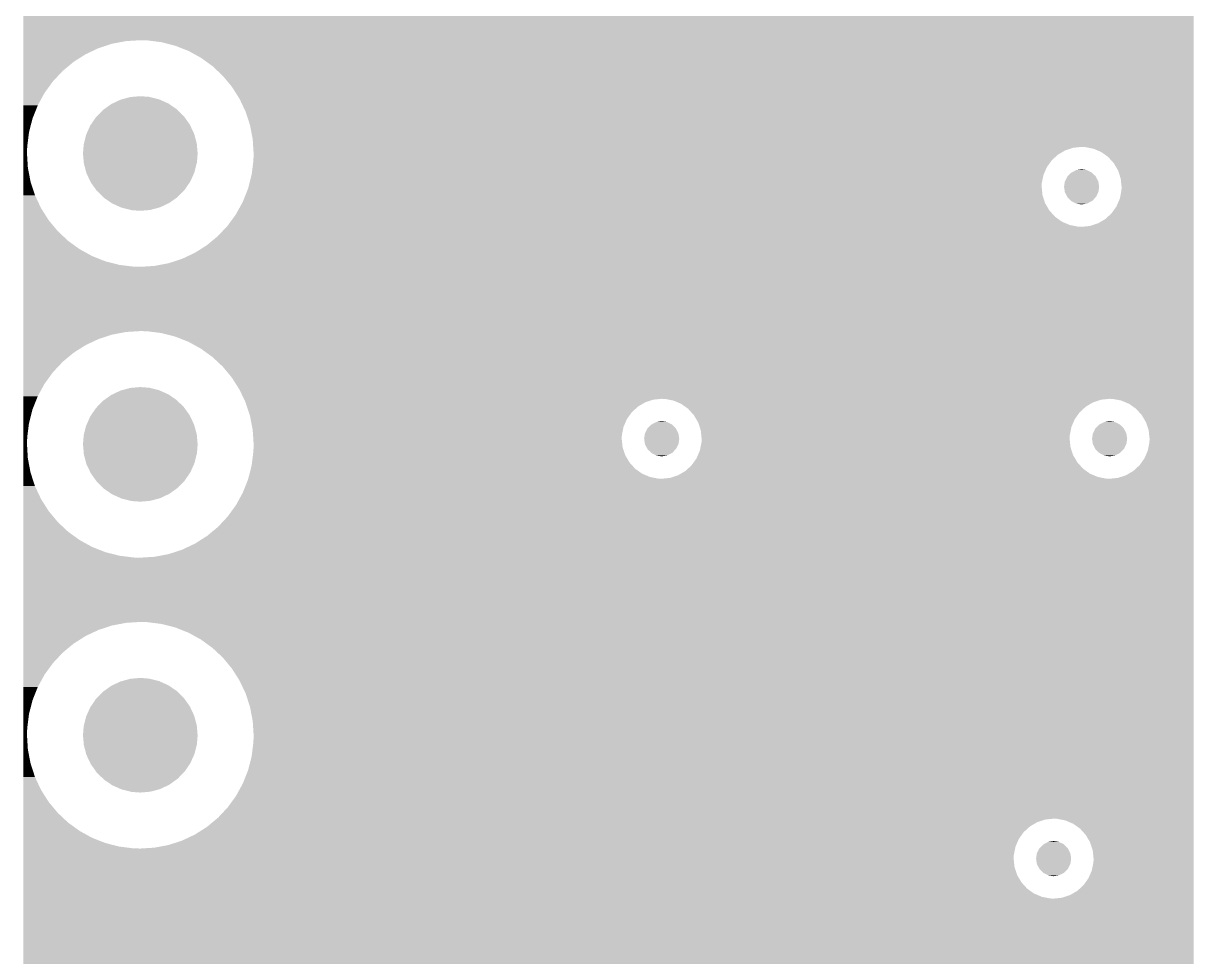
# Model space of a CAD drawing. Extents: x 295 to 953, y 10 to 290.
# Drawn here: x 729.19 to 755.74, y 130.64 to 151.81 of the extents above; entities that cross this region are included whole.
import ezdxf

# ---------------------------------------------------------------- set-up
doc = ezdxf.new("R2010")
doc.units = 0
doc.header["$LTSCALE"] = 5
doc.header["$MEASUREMENT"] = 0
doc.layers.add('FROMC1', color=7, linetype='CONTINUOUS')

msp = doc.modelspace()

# ---------------------------------------------------------------- linework, layer by layer
at = {"layer": 'FROMC1'}
for points in [[(729.195, 151.432), (729.195, 152.278), (755.738, 151.432), (755.738, 152.278)], [(729.195, 151.412), (729.195, 151.432), (731.524, 151.412), (731.846, 151.432)], [(729.195, 151.352), (729.195, 151.412), (731.207, 151.352), (731.524, 151.412)], [(729.195, 151.252), (729.195, 151.352), (730.899, 151.252), (731.207, 151.352)], [(732.005, 151.428), (731.846, 151.432), (755.738, 151.428), (755.738, 151.432)], [(732.325, 151.387), (732.005, 151.428), (755.738, 151.387), (755.738, 151.428)], [(732.638, 151.307), (732.325, 151.387), (755.738, 151.307), (755.738, 151.387)], [(732.939, 151.189), (732.638, 151.307), (755.738, 151.189), (755.738, 151.307)], [(729.195, 151.114), (729.195, 151.252), (730.607, 151.114), (730.899, 151.252)], [(729.195, 150.941), (729.195, 151.114), (730.334, 150.941), (730.607, 151.114)], [(733.222, 151.033), (732.939, 151.189), (755.738, 151.033), (755.738, 151.189)], [(733.483, 150.844), (733.222, 151.033), (755.738, 150.844), (755.738, 151.033)], [(729.195, 150.735), (729.195, 150.941), (730.086, 150.735), (730.334, 150.941)], [(733.719, 150.623), (733.483, 150.844), (755.738, 150.623), (755.738, 150.844)], [(729.195, 150.499), (729.195, 150.735), (729.865, 150.499), (730.086, 150.735)], [(729.195, 150.238), (729.195, 150.499), (729.675, 150.238), (729.865, 150.499)], [(733.925, 150.374), (733.719, 150.623), (755.738, 150.374), (755.738, 150.623)], [(729.195, 149.954), (729.195, 150.238), (729.52, 149.954), (729.675, 150.238)], [(734.098, 150.101), (733.925, 150.374), (755.738, 150.101), (755.738, 150.374)], [(731.026, 149.868), (731.188, 149.984), (732.671, 149.868), (732.501, 149.984)], [(731.188, 149.984), (731.217, 149.997), (732.501, 149.984), (732.481, 149.997)], [(731.217, 149.997), (731.396, 150.082), (732.481, 149.997), (732.292, 150.082)], [(731.396, 150.082), (731.429, 150.091), (732.292, 150.082), (732.271, 150.091)], [(731.429, 150.091), (731.618, 150.142), (732.271, 150.091), (732.066, 150.142)], [(731.618, 150.142), (731.668, 150.147), (732.066, 150.142), (732.049, 150.147)], [(731.668, 150.147), (731.846, 150.162), (732.049, 150.147), (731.846, 150.162)], [(734.236, 149.809), (734.098, 150.101), (755.738, 149.809), (755.738, 150.101)], [(729.195, 149.654), (729.195, 149.954), (729.401, 149.654), (729.52, 149.954)], [(730.841, 149.686), (730.861, 149.707), (732.85, 149.686), (732.835, 149.707)], [(730.861, 149.707), (731.001, 149.85), (732.835, 149.707), (732.688, 149.85)], [(731.001, 149.85), (731.026, 149.868), (732.688, 149.85), (732.671, 149.868)], [(734.336, 149.502), (734.236, 149.809), (755.738, 149.502), (755.738, 149.809)], [(729.195, 149.341), (729.195, 149.654), (729.321, 149.341), (729.401, 149.654)], [(730.629, 149.312), (730.711, 149.497), (733.066, 149.312), (732.979, 149.497)], [(730.711, 149.497), (730.727, 149.52), (732.979, 149.497), (732.968, 149.52)], [(730.727, 149.52), (730.841, 149.686), (732.968, 149.52), (732.85, 149.686)], [(734.396, 149.184), (734.336, 149.502), (755.738, 149.184), (755.738, 149.502)], [(729.195, 149.02), (729.195, 149.341), (729.281, 149.02), (729.321, 149.341)], [(730.568, 149.091), (730.617, 149.287), (733.127, 149.091), (733.073, 149.287)], [(730.617, 149.287), (730.629, 149.312), (733.073, 149.287), (733.066, 149.312)], [(734.407, 149.012), (734.396, 149.184), (755.738, 149.012), (755.738, 149.184)], [(729.195, 148.862), (729.195, 149.02), (729.276, 148.862), (729.281, 149.02)], [(730.546, 148.862), (730.562, 149.064), (733.147, 148.862), (733.129, 149.064)], [(730.562, 149.064), (730.568, 149.091), (733.129, 149.064), (733.127, 149.091)], [(734.409, 148.992), (734.407, 149.012), (753.007, 148.992), (753.198, 149.012)], [(734.412, 148.932), (734.409, 148.992), (752.825, 148.932), (753.007, 148.992)], [(734.417, 148.862), (734.412, 148.932), (752.706, 148.862), (752.825, 148.932)], [(753.277, 149.008), (753.198, 149.012), (755.738, 149.008), (755.738, 149.012)], [(753.466, 148.971), (753.277, 149.008), (755.738, 148.971), (755.738, 149.008)], [(753.642, 148.896), (753.466, 148.971), (755.738, 148.896), (755.738, 148.971)], [(729.195, 148.54), (729.195, 148.862), (729.296, 148.54), (729.276, 148.862)], [(730.564, 148.66), (730.546, 148.862), (733.131, 148.66), (733.147, 148.862)], [(730.566, 148.633), (730.564, 148.66), (733.124, 148.633), (733.131, 148.66)], [(734.393, 148.549), (734.412, 148.703), (752.407, 148.549), (752.517, 148.703)], [(734.412, 148.705), (734.416, 148.835), (752.518, 148.705), (752.659, 148.835)], [(734.412, 148.703), (734.412, 148.705), (752.517, 148.703), (752.518, 148.705)], [(734.416, 148.835), (734.417, 148.862), (752.659, 148.835), (752.706, 148.862)], [(753.798, 148.785), (753.642, 148.896), (755.738, 148.785), (755.738, 148.896)], [(753.927, 148.643), (753.798, 148.785), (755.738, 148.643), (755.738, 148.785)], [(754.024, 148.478), (753.927, 148.643), (755.738, 148.478), (755.738, 148.643)], [(729.195, 148.222), (729.195, 148.54), (729.357, 148.222), (729.296, 148.54)], [(730.619, 148.437), (730.566, 148.633), (733.075, 148.437), (733.124, 148.633)], [(730.626, 148.412), (730.619, 148.437), (733.064, 148.412), (733.075, 148.437)], [(730.714, 148.227), (730.626, 148.412), (732.981, 148.227), (733.064, 148.412)], [(734.369, 148.373), (734.372, 148.383), (752.331, 148.373), (752.336, 148.383)], [(734.372, 148.383), (734.393, 148.549), (752.336, 148.383), (752.407, 148.549)], [(752.88, 148.343), (752.96, 148.425), (753.518, 148.343), (753.433, 148.425)], [(752.96, 148.425), (752.972, 148.431), (753.433, 148.425), (753.427, 148.431)], [(752.972, 148.431), (753.072, 148.484), (753.427, 148.431), (753.319, 148.484)], [(753.072, 148.484), (753.092, 148.487), (753.319, 148.484), (753.313, 148.487)], [(753.092, 148.487), (753.198, 148.504), (753.313, 148.487), (753.198, 148.504)], [(754.084, 148.296), (754.024, 148.478), (755.738, 148.296), (755.738, 148.478)], [(729.195, 147.915), (729.195, 148.222), (729.457, 147.915), (729.357, 148.222)], [(730.725, 148.204), (730.714, 148.227), (732.965, 148.204), (732.981, 148.227)], [(730.843, 148.038), (730.725, 148.204), (732.852, 148.038), (732.965, 148.204)], [(734.301, 148.105), (734.321, 148.185), (752.291, 148.105), (752.294, 148.185)], [(734.321, 148.185), (734.369, 148.373), (752.294, 148.185), (752.331, 148.373)], [(752.799, 148.105), (752.816, 148.22), (753.596, 148.105), (753.578, 148.22)], [(752.816, 148.22), (752.821, 148.23), (753.578, 148.22), (753.576, 148.23)], [(752.821, 148.23), (752.871, 148.334), (753.576, 148.23), (753.522, 148.334)], [(752.871, 148.334), (752.88, 148.343), (753.522, 148.334), (753.518, 148.343)], [(754.104, 148.105), (754.084, 148.296), (755.738, 148.105), (755.738, 148.296)], [(729.195, 147.623), (729.195, 147.915), (729.594, 147.623), (729.457, 147.915)], [(730.858, 148.017), (730.843, 148.038), (732.832, 148.017), (732.852, 148.038)], [(731.004, 147.873), (730.858, 148.017), (732.691, 147.873), (732.832, 148.017)], [(731.022, 147.856), (731.004, 147.873), (732.667, 147.856), (732.691, 147.873)], [(731.192, 147.74), (731.022, 147.856), (732.504, 147.74), (732.667, 147.856)], [(734.173, 147.769), (734.23, 147.914), (752.359, 147.769), (752.311, 147.914)], [(734.23, 147.914), (734.292, 148.07), (752.311, 147.914), (752.295, 148.07)], [(734.292, 148.07), (734.301, 148.105), (752.295, 148.07), (752.291, 148.105)], [(752.817, 147.99), (752.799, 148.105), (753.579, 147.99), (753.596, 148.105)], [(752.819, 147.98), (752.817, 147.99), (753.574, 147.98), (753.579, 147.99)], [(752.873, 147.876), (752.819, 147.98), (753.524, 147.876), (753.574, 147.98)], [(752.877, 147.867), (752.873, 147.876), (753.515, 147.867), (753.524, 147.876)], [(752.962, 147.785), (752.877, 147.867), (753.435, 147.785), (753.515, 147.867)], [(754.064, 147.837), (754.101, 148.025), (755.738, 147.837), (755.738, 148.025)], [(754.101, 148.025), (754.104, 148.105), (755.738, 148.025), (755.738, 148.105)], [(729.195, 147.35), (729.195, 147.623), (729.767, 147.35), (729.594, 147.623)], [(731.212, 147.727), (731.192, 147.74), (732.476, 147.727), (732.504, 147.74)], [(731.401, 147.642), (731.212, 147.727), (732.297, 147.642), (732.476, 147.727)], [(731.421, 147.633), (731.401, 147.642), (732.263, 147.633), (732.297, 147.642)], [(731.626, 147.582), (731.421, 147.633), (732.075, 147.582), (732.263, 147.633)], [(731.644, 147.577), (731.626, 147.582), (732.025, 147.577), (732.075, 147.582)], [(734.062, 147.567), (734.153, 147.732), (752.468, 147.567), (752.371, 147.732)], [(734.153, 147.732), (734.173, 147.769), (752.371, 147.732), (752.359, 147.769)], [(752.968, 147.779), (752.962, 147.785), (753.423, 147.779), (753.435, 147.785)], [(753.076, 147.726), (752.968, 147.779), (753.323, 147.726), (753.423, 147.779)], [(753.083, 147.723), (753.076, 147.726), (753.303, 147.723), (753.323, 147.726)], [(753.198, 147.706), (753.083, 147.723), (753.198, 147.706), (753.303, 147.723)], [(753.877, 147.505), (753.988, 147.661), (755.738, 147.505), (755.738, 147.661)], [(753.988, 147.661), (754.064, 147.837), (755.738, 147.661), (755.738, 147.837)], [(729.195, 147.101), (729.195, 147.35), (729.974, 147.101), (729.767, 147.35)], [(731.846, 147.561), (731.644, 147.577), (731.846, 147.561), (732.025, 147.577)], [(733.838, 147.239), (733.893, 147.314), (752.93, 147.239), (752.753, 147.314)], [(733.893, 147.314), (733.974, 147.425), (752.753, 147.314), (752.597, 147.425)], [(733.974, 147.425), (734.018, 147.486), (752.597, 147.425), (752.542, 147.486)], [(734.018, 147.486), (734.062, 147.567), (752.542, 147.486), (752.468, 147.567)], [(753.57, 147.278), (753.736, 147.375), (755.738, 147.278), (755.738, 147.375)], [(753.736, 147.375), (753.877, 147.505), (755.738, 147.375), (755.738, 147.505)], [(729.195, 146.88), (729.195, 147.101), (730.209, 146.88), (729.974, 147.101)], [(733.607, 146.989), (733.803, 147.198), (755.738, 146.989), (755.738, 147.198)], [(733.803, 147.198), (733.806, 147.202), (753.198, 147.198), (753.118, 147.202)], [(733.806, 147.202), (733.828, 147.225), (753.118, 147.202), (753.001, 147.225)], [(733.828, 147.225), (733.838, 147.239), (753.001, 147.225), (752.93, 147.239)], [(753.198, 147.198), (753.388, 147.218), (755.738, 147.198), (755.738, 147.218)], [(753.388, 147.218), (753.57, 147.278), (755.738, 147.218), (755.738, 147.278)], [(729.195, 146.691), (729.195, 146.88), (730.471, 146.691), (730.209, 146.88)], [(733.086, 146.61), (733.358, 146.783), (755.738, 146.61), (755.738, 146.783)], [(733.358, 146.783), (733.607, 146.989), (755.738, 146.783), (755.738, 146.989)], [(729.195, 146.535), (729.195, 146.691), (730.754, 146.535), (730.471, 146.691)], [(729.195, 146.416), (729.195, 146.535), (731.054, 146.416), (730.754, 146.535)], [(732.793, 146.472), (733.086, 146.61), (755.738, 146.472), (755.738, 146.61)], [(729.195, 146.336), (729.195, 146.416), (731.367, 146.336), (731.054, 146.416)], [(729.195, 146.296), (729.195, 146.336), (731.688, 146.296), (731.367, 146.336)], [(729.195, 146.291), (729.195, 146.296), (731.846, 146.291), (731.688, 146.296)], [(729.195, 144.833), (729.195, 146.291), (755.738, 144.833), (755.738, 146.291)], [(731.846, 146.291), (732.169, 146.312), (755.738, 146.291), (755.738, 146.312)], [(732.169, 146.312), (732.486, 146.372), (755.738, 146.312), (755.738, 146.372)], [(732.486, 146.372), (732.793, 146.472), (755.738, 146.372), (755.738, 146.472)], [(729.195, 144.813), (729.195, 144.833), (731.524, 144.813), (731.846, 144.833)], [(729.195, 144.753), (729.195, 144.813), (731.207, 144.753), (731.524, 144.813)], [(729.195, 144.653), (729.195, 144.753), (730.899, 144.653), (731.207, 144.753)], [(732.005, 144.829), (731.846, 144.833), (755.738, 144.829), (755.738, 144.833)], [(732.325, 144.788), (732.005, 144.829), (755.738, 144.788), (755.738, 144.829)], [(732.638, 144.708), (732.325, 144.788), (755.738, 144.708), (755.738, 144.788)], [(732.939, 144.59), (732.638, 144.708), (755.738, 144.59), (755.738, 144.708)], [(729.195, 144.515), (729.195, 144.653), (730.607, 144.515), (730.899, 144.653)], [(729.195, 144.342), (729.195, 144.515), (730.334, 144.342), (730.607, 144.515)], [(733.222, 144.434), (732.939, 144.59), (755.738, 144.434), (755.738, 144.59)], [(733.483, 144.245), (733.222, 144.434), (755.738, 144.245), (755.738, 144.434)], [(729.195, 144.136), (729.195, 144.342), (730.086, 144.136), (730.334, 144.342)], [(729.195, 143.9), (729.195, 144.136), (729.865, 143.9), (730.086, 144.136)], [(733.719, 144.024), (733.483, 144.245), (755.738, 144.024), (755.738, 144.245)], [(729.195, 143.639), (729.195, 143.9), (729.675, 143.639), (729.865, 143.9)], [(733.925, 143.775), (733.719, 144.024), (755.738, 143.775), (755.738, 144.024)], [(729.195, 143.355), (729.195, 143.639), (729.52, 143.355), (729.675, 143.639)], [(734.098, 143.502), (733.925, 143.775), (755.738, 143.502), (755.738, 143.775)], [(729.195, 143.055), (729.195, 143.355), (729.401, 143.055), (729.52, 143.355)], [(731.026, 143.269), (731.188, 143.385), (732.671, 143.269), (732.501, 143.385)], [(731.188, 143.385), (731.217, 143.398), (732.501, 143.385), (732.481, 143.398)], [(731.217, 143.398), (731.396, 143.483), (732.481, 143.398), (732.292, 143.483)], [(731.396, 143.483), (731.429, 143.492), (732.292, 143.483), (732.271, 143.492)], [(731.429, 143.492), (731.618, 143.543), (732.271, 143.492), (732.066, 143.543)], [(731.618, 143.543), (731.668, 143.548), (732.066, 143.543), (732.049, 143.548)], [(731.668, 143.548), (731.846, 143.563), (732.049, 143.548), (731.846, 143.563)], [(734.195, 143.297), (734.098, 143.502), (755.738, 143.297), (755.738, 143.502)], [(730.727, 142.921), (730.841, 143.087), (732.968, 142.921), (732.85, 143.087)], [(730.841, 143.087), (730.861, 143.108), (732.85, 143.087), (732.835, 143.108)], [(730.861, 143.108), (731.001, 143.251), (732.835, 143.108), (732.688, 143.251)], [(731.001, 143.251), (731.026, 143.269), (732.688, 143.251), (732.671, 143.269)], [(734.205, 143.277), (734.195, 143.297), (743.482, 143.277), (743.673, 143.297)], [(734.233, 143.217), (734.205, 143.277), (743.3, 143.217), (743.482, 143.277)], [(734.236, 143.21), (734.233, 143.217), (743.288, 143.21), (743.3, 143.217)], [(734.265, 143.12), (734.236, 143.21), (743.134, 143.12), (743.288, 143.21)], [(734.307, 142.99), (734.265, 143.12), (742.993, 142.99), (743.134, 143.12)], [(743.752, 143.293), (743.673, 143.297), (753.799, 143.293), (753.833, 143.297)], [(743.838, 143.277), (743.752, 143.293), (753.642, 143.277), (753.799, 143.293)], [(743.941, 143.256), (743.838, 143.277), (753.58, 143.256), (753.642, 143.277)], [(744.033, 143.217), (743.941, 143.256), (753.46, 143.217), (753.58, 143.256)], [(744.117, 143.181), (744.033, 143.217), (753.398, 143.181), (753.46, 143.217)], [(744.202, 143.12), (744.117, 143.181), (753.294, 143.12), (753.398, 143.181)], [(744.273, 143.07), (744.202, 143.12), (753.24, 143.07), (753.294, 143.12)], [(744.345, 142.99), (744.273, 143.07), (753.153, 142.99), (753.24, 143.07)], [(753.912, 143.293), (753.833, 143.297), (755.738, 143.293), (755.738, 143.297)], [(754.101, 143.256), (753.912, 143.293), (755.738, 143.256), (755.738, 143.293)], [(754.277, 143.181), (754.101, 143.256), (755.738, 143.181), (755.738, 143.256)], [(754.433, 143.07), (754.277, 143.181), (755.738, 143.07), (755.738, 143.181)], [(754.562, 142.928), (754.433, 143.07), (755.738, 142.928), (755.738, 143.07)], [(729.195, 142.742), (729.195, 143.055), (729.321, 142.742), (729.401, 143.055)], [(730.629, 142.713), (730.711, 142.898), (733.066, 142.713), (732.979, 142.898)], [(730.711, 142.898), (730.727, 142.921), (732.979, 142.898), (732.968, 142.921)], [(734.336, 142.903), (734.307, 142.99), (742.931, 142.903), (742.993, 142.99)], [(734.349, 142.834), (734.336, 142.903), (742.882, 142.834), (742.931, 142.903)], [(734.383, 142.658), (734.349, 142.834), (742.806, 142.658), (742.882, 142.834)], [(744.402, 142.928), (744.345, 142.99), (753.109, 142.928), (753.153, 142.99)], [(744.457, 142.834), (744.402, 142.928), (753.042, 142.834), (753.109, 142.928)], [(744.499, 142.763), (744.457, 142.834), (753.011, 142.763), (753.042, 142.834)], [(754.659, 142.763), (754.562, 142.928), (755.738, 142.763), (755.738, 142.928)], [(729.195, 142.421), (729.195, 142.742), (729.281, 142.421), (729.321, 142.742)], [(730.568, 142.492), (730.617, 142.688), (733.127, 142.492), (733.073, 142.688)], [(730.617, 142.688), (730.629, 142.713), (733.073, 142.688), (733.066, 142.713)], [(734.396, 142.585), (734.383, 142.658), (742.792, 142.585), (742.806, 142.658)], [(734.404, 142.47), (734.396, 142.585), (742.769, 142.47), (742.792, 142.585)], [(743.296, 142.515), (743.346, 142.619), (744.051, 142.515), (743.997, 142.619)], [(743.346, 142.619), (743.355, 142.628), (743.997, 142.619), (743.993, 142.628)], [(743.355, 142.628), (743.435, 142.71), (743.993, 142.628), (743.908, 142.71)], [(743.435, 142.71), (743.447, 142.716), (743.908, 142.71), (743.902, 142.716)], [(743.447, 142.716), (743.547, 142.769), (743.902, 142.716), (743.794, 142.769)], [(743.547, 142.769), (743.567, 142.772), (743.794, 142.769), (743.788, 142.772)], [(743.567, 142.772), (743.673, 142.789), (743.788, 142.772), (743.673, 142.789)], [(744.534, 142.658), (744.499, 142.763), (752.966, 142.658), (753.011, 142.763)], [(744.559, 142.581), (744.534, 142.658), (752.951, 142.581), (752.966, 142.658)], [(744.571, 142.47), (744.559, 142.581), (752.929, 142.47), (752.951, 142.581)], [(753.456, 142.515), (753.506, 142.619), (754.211, 142.515), (754.157, 142.619)], [(753.506, 142.619), (753.515, 142.628), (754.157, 142.619), (754.153, 142.628)], [(753.515, 142.628), (753.595, 142.71), (754.153, 142.628), (754.068, 142.71)], [(753.595, 142.71), (753.607, 142.716), (754.068, 142.71), (754.062, 142.716)], [(753.607, 142.716), (753.707, 142.769), (754.062, 142.716), (753.954, 142.769)], [(753.707, 142.769), (753.727, 142.772), (753.954, 142.769), (753.948, 142.772)], [(753.727, 142.772), (753.833, 142.789), (753.948, 142.772), (753.833, 142.789)], [(754.719, 142.581), (754.659, 142.763), (755.738, 142.581), (755.738, 142.763)], [(754.739, 142.39), (754.719, 142.581), (755.738, 142.39), (755.738, 142.581)], [(729.195, 142.263), (729.195, 142.421), (729.276, 142.263), (729.281, 142.421)], [(730.546, 142.263), (730.562, 142.465), (733.147, 142.263), (733.129, 142.465)], [(730.562, 142.465), (730.568, 142.492), (733.129, 142.465), (733.127, 142.492)], [(734.409, 142.39), (734.404, 142.47), (742.766, 142.39), (742.769, 142.47)], [(734.417, 142.263), (734.409, 142.39), (742.779, 142.263), (742.766, 142.39)], [(743.274, 142.39), (743.291, 142.505), (744.071, 142.39), (744.053, 142.505)], [(743.292, 142.275), (743.274, 142.39), (744.054, 142.275), (744.071, 142.39)], [(743.291, 142.505), (743.296, 142.515), (744.053, 142.505), (744.051, 142.515)], [(743.294, 142.265), (743.292, 142.275), (744.049, 142.265), (744.054, 142.275)], [(744.554, 142.199), (744.576, 142.31), (752.946, 142.199), (752.934, 142.31)], [(744.579, 142.39), (744.571, 142.47), (752.926, 142.39), (752.929, 142.47)], [(744.576, 142.31), (744.579, 142.39), (752.934, 142.31), (752.926, 142.39)], [(753.434, 142.39), (753.451, 142.505), (754.231, 142.39), (754.213, 142.505)], [(753.452, 142.275), (753.434, 142.39), (754.214, 142.275), (754.231, 142.39)], [(753.451, 142.505), (753.456, 142.515), (754.213, 142.505), (754.211, 142.515)], [(753.454, 142.265), (753.452, 142.275), (754.209, 142.265), (754.214, 142.275)], [(754.699, 142.122), (754.736, 142.31), (755.738, 142.122), (755.738, 142.31)], [(754.736, 142.31), (754.739, 142.39), (755.738, 142.31), (755.738, 142.39)], [(729.195, 141.941), (729.195, 142.263), (729.296, 141.941), (729.276, 142.263)], [(730.564, 142.061), (730.546, 142.263), (733.131, 142.061), (733.147, 142.263)], [(730.566, 142.034), (730.564, 142.061), (733.124, 142.034), (733.131, 142.061)], [(730.619, 141.838), (730.566, 142.034), (733.075, 141.838), (733.124, 142.034)], [(734.38, 141.852), (734.401, 142.017), (742.943, 141.852), (742.846, 142.017)], [(734.401, 142.017), (734.412, 142.105), (742.846, 142.017), (742.817, 142.105)], [(734.412, 142.105), (734.415, 142.199), (742.817, 142.105), (742.786, 142.199)], [(734.415, 142.199), (734.417, 142.263), (742.786, 142.199), (742.779, 142.263)], [(743.348, 142.161), (743.294, 142.265), (743.999, 142.161), (744.049, 142.265)], [(743.352, 142.152), (743.348, 142.161), (743.99, 142.152), (743.999, 142.161)], [(743.437, 142.07), (743.352, 142.152), (743.91, 142.07), (743.99, 142.152)], [(743.443, 142.064), (743.437, 142.07), (743.898, 142.064), (743.91, 142.07)], [(743.551, 142.011), (743.443, 142.064), (743.798, 142.011), (743.898, 142.064)], [(743.558, 142.008), (743.551, 142.011), (743.778, 142.008), (743.798, 142.011)], [(743.673, 141.991), (743.558, 142.008), (743.673, 141.991), (743.778, 142.008)], [(744.463, 141.946), (744.494, 142.017), (753.048, 141.946), (753.006, 142.017)], [(744.494, 142.017), (744.539, 142.122), (753.006, 142.017), (752.971, 142.122)], [(744.539, 142.122), (744.554, 142.199), (752.971, 142.122), (752.946, 142.199)], [(753.508, 142.161), (753.454, 142.265), (754.159, 142.161), (754.209, 142.265)], [(753.512, 142.152), (753.508, 142.161), (754.15, 142.152), (754.159, 142.161)], [(753.597, 142.07), (753.512, 142.152), (754.07, 142.07), (754.15, 142.152)], [(753.603, 142.064), (753.597, 142.07), (754.058, 142.064), (754.07, 142.07)], [(753.711, 142.011), (753.603, 142.064), (753.958, 142.011), (754.058, 142.064)], [(753.718, 142.008), (753.711, 142.011), (753.938, 142.008), (753.958, 142.011)], [(753.833, 141.991), (753.718, 142.008), (753.833, 141.991), (753.938, 142.008)], [(754.623, 141.946), (754.699, 142.122), (755.738, 141.946), (755.738, 142.122)], [(729.195, 141.623), (729.195, 141.941), (729.357, 141.623), (729.296, 141.941)], [(730.626, 141.813), (730.619, 141.838), (733.064, 141.813), (733.075, 141.838)], [(730.714, 141.628), (730.626, 141.813), (732.981, 141.628), (733.064, 141.813)], [(734.353, 141.71), (734.372, 141.784), (743.072, 141.71), (743.005, 141.784)], [(734.372, 141.784), (734.38, 141.852), (743.005, 141.784), (742.943, 141.852)], [(744.266, 141.71), (744.352, 141.79), (753.232, 141.71), (753.16, 141.79)], [(744.352, 141.79), (744.396, 141.852), (753.16, 141.79), (753.103, 141.852)], [(744.396, 141.852), (744.463, 141.946), (753.103, 141.852), (753.048, 141.946)], [(754.371, 141.66), (754.512, 141.79), (755.738, 141.66), (755.738, 141.79)], [(754.512, 141.79), (754.623, 141.946), (755.738, 141.79), (755.738, 141.946)], [(729.195, 141.316), (729.195, 141.623), (729.457, 141.316), (729.357, 141.623)], [(730.725, 141.605), (730.714, 141.628), (732.965, 141.605), (732.981, 141.628)], [(730.843, 141.439), (730.725, 141.605), (732.852, 141.439), (732.965, 141.605)], [(734.292, 141.471), (734.295, 141.483), (755.738, 141.471), (755.738, 141.483)], [(734.295, 141.483), (734.296, 141.487), (743.673, 141.483), (743.593, 141.487)], [(734.296, 141.487), (734.305, 141.524), (743.593, 141.487), (743.405, 141.524)], [(734.305, 141.524), (734.325, 141.599), (743.405, 141.524), (743.228, 141.599)], [(734.325, 141.599), (734.353, 141.71), (743.228, 141.599), (743.072, 141.71)], [(743.673, 141.483), (743.706, 141.487), (753.833, 141.483), (753.753, 141.487)], [(743.706, 141.487), (743.863, 141.503), (753.753, 141.487), (753.668, 141.503)], [(743.863, 141.503), (743.925, 141.524), (753.668, 141.503), (753.565, 141.524)], [(743.925, 141.524), (744.045, 141.563), (753.565, 141.524), (753.472, 141.563)], [(744.045, 141.563), (744.107, 141.599), (753.472, 141.563), (753.388, 141.599)], [(744.107, 141.599), (744.211, 141.66), (753.388, 141.599), (753.303, 141.66)], [(744.211, 141.66), (744.266, 141.71), (753.303, 141.66), (753.232, 141.71)], [(753.833, 141.483), (754.023, 141.503), (755.738, 141.483), (755.738, 141.503)], [(754.023, 141.503), (754.205, 141.563), (755.738, 141.503), (755.738, 141.563)], [(754.205, 141.563), (754.371, 141.66), (755.738, 141.563), (755.738, 141.66)], [(729.195, 141.024), (729.195, 141.316), (729.594, 141.024), (729.457, 141.316)], [(730.858, 141.418), (730.843, 141.439), (732.832, 141.418), (732.852, 141.439)], [(731.004, 141.275), (730.858, 141.418), (732.691, 141.275), (732.832, 141.418)], [(731.022, 141.257), (731.004, 141.275), (732.667, 141.257), (732.691, 141.275)], [(731.192, 141.141), (731.022, 141.257), (732.504, 141.141), (732.667, 141.257)], [(734.173, 141.171), (734.292, 141.471), (755.738, 141.171), (755.738, 141.471)], [(729.195, 140.751), (729.195, 141.024), (729.767, 140.751), (729.594, 141.024)], [(731.212, 141.128), (731.192, 141.141), (732.476, 141.128), (732.504, 141.141)], [(731.401, 141.043), (731.212, 141.128), (732.297, 141.043), (732.476, 141.128)], [(731.421, 141.034), (731.401, 141.043), (732.263, 141.034), (732.297, 141.043)], [(731.626, 140.983), (731.421, 141.034), (732.075, 140.983), (732.263, 141.034)], [(731.644, 140.978), (731.626, 140.983), (732.025, 140.978), (732.075, 140.983)], [(731.846, 140.963), (731.644, 140.978), (731.846, 140.963), (732.025, 140.978)], [(734.018, 140.887), (734.173, 141.171), (755.738, 140.887), (755.738, 141.171)], [(729.195, 140.502), (729.195, 140.751), (729.974, 140.502), (729.767, 140.751)], [(733.828, 140.626), (734.018, 140.887), (755.738, 140.626), (755.738, 140.887)], [(729.195, 140.281), (729.195, 140.502), (730.209, 140.281), (729.974, 140.502)], [(733.607, 140.39), (733.828, 140.626), (755.738, 140.39), (755.738, 140.626)], [(729.195, 140.092), (729.195, 140.281), (730.471, 140.092), (730.209, 140.281)], [(733.086, 140.011), (733.358, 140.184), (755.738, 140.011), (755.738, 140.184)], [(733.358, 140.184), (733.607, 140.39), (755.738, 140.184), (755.738, 140.39)], [(729.195, 139.936), (729.195, 140.092), (730.754, 139.936), (730.471, 140.092)], [(729.195, 139.818), (729.195, 139.936), (731.054, 139.818), (730.754, 139.936)], [(732.793, 139.873), (733.086, 140.011), (755.738, 139.873), (755.738, 140.011)], [(729.195, 139.738), (729.195, 139.818), (731.367, 139.738), (731.054, 139.818)], [(729.195, 139.697), (729.195, 139.738), (731.688, 139.697), (731.367, 139.738)], [(729.195, 139.693), (729.195, 139.697), (731.846, 139.693), (731.688, 139.697)], [(729.195, 138.235), (729.195, 139.693), (755.738, 138.235), (755.738, 139.693)], [(731.846, 139.693), (732.169, 139.713), (755.738, 139.693), (755.738, 139.713)], [(732.169, 139.713), (732.486, 139.773), (755.738, 139.713), (755.738, 139.773)], [(732.486, 139.773), (732.793, 139.873), (755.738, 139.773), (755.738, 139.873)], [(729.195, 138.214), (729.195, 138.235), (731.524, 138.214), (731.846, 138.235)], [(729.195, 138.154), (729.195, 138.214), (731.207, 138.154), (731.524, 138.214)], [(729.195, 138.054), (729.195, 138.154), (730.899, 138.054), (731.207, 138.154)], [(729.195, 137.916), (729.195, 138.054), (730.607, 137.916), (730.899, 138.054)], [(732.005, 138.23), (731.846, 138.235), (755.738, 138.23), (755.738, 138.235)], [(732.325, 138.19), (732.005, 138.23), (755.738, 138.19), (755.738, 138.23)], [(732.638, 138.11), (732.325, 138.19), (755.738, 138.11), (755.738, 138.19)], [(732.939, 137.991), (732.638, 138.11), (755.738, 137.991), (755.738, 138.11)], [(729.195, 137.743), (729.195, 137.916), (730.334, 137.743), (730.607, 137.916)], [(733.222, 137.835), (732.939, 137.991), (755.738, 137.835), (755.738, 137.991)], [(733.483, 137.646), (733.222, 137.835), (755.738, 137.646), (755.738, 137.835)], [(729.195, 137.537), (729.195, 137.743), (730.086, 137.537), (730.334, 137.743)], [(729.195, 137.301), (729.195, 137.537), (729.865, 137.301), (730.086, 137.537)], [(733.719, 137.425), (733.483, 137.646), (755.738, 137.425), (755.738, 137.646)], [(729.195, 137.04), (729.195, 137.301), (729.675, 137.04), (729.865, 137.301)], [(733.925, 137.176), (733.719, 137.425), (755.738, 137.176), (755.738, 137.425)], [(729.195, 136.757), (729.195, 137.04), (729.52, 136.757), (729.675, 137.04)], [(731.668, 136.949), (731.846, 136.965), (732.049, 136.949), (731.846, 136.965)], [(734.098, 136.903), (733.925, 137.176), (755.738, 136.903), (755.738, 137.176)], [(729.195, 136.456), (729.195, 136.757), (729.401, 136.456), (729.52, 136.757)], [(731.026, 136.67), (731.188, 136.786), (732.671, 136.67), (732.501, 136.786)], [(731.188, 136.786), (731.217, 136.799), (732.501, 136.786), (732.481, 136.799)], [(731.217, 136.799), (731.396, 136.884), (732.481, 136.799), (732.292, 136.884)], [(731.396, 136.884), (731.429, 136.893), (732.292, 136.884), (732.271, 136.893)], [(731.429, 136.893), (731.618, 136.944), (732.271, 136.893), (732.066, 136.944)], [(731.618, 136.944), (731.668, 136.949), (732.066, 136.944), (732.049, 136.949)], [(734.236, 136.611), (734.098, 136.903), (755.738, 136.611), (755.738, 136.903)], [(729.195, 136.143), (729.195, 136.456), (729.321, 136.143), (729.401, 136.456)], [(730.727, 136.322), (730.841, 136.488), (732.968, 136.322), (732.85, 136.488)], [(730.841, 136.488), (730.861, 136.509), (732.85, 136.488), (732.835, 136.509)], [(730.861, 136.509), (731.001, 136.653), (732.835, 136.509), (732.688, 136.653)], [(731.001, 136.653), (731.026, 136.67), (732.688, 136.653), (732.671, 136.67)], [(734.336, 136.304), (734.236, 136.611), (755.738, 136.304), (755.738, 136.611)], [(730.629, 136.114), (730.711, 136.299), (733.066, 136.114), (732.979, 136.299)], [(730.711, 136.299), (730.727, 136.322), (732.979, 136.299), (732.968, 136.322)], [(734.396, 135.986), (734.336, 136.304), (755.738, 135.986), (755.738, 136.304)], [(729.195, 135.823), (729.195, 136.143), (729.281, 135.823), (729.321, 136.143)], [(730.568, 135.893), (730.617, 136.089), (733.127, 135.893), (733.073, 136.089)], [(730.617, 136.089), (730.629, 136.114), (733.073, 136.089), (733.066, 136.114)], [(734.417, 135.664), (734.396, 135.986), (755.738, 135.664), (755.738, 135.986)], [(729.195, 135.664), (729.195, 135.823), (729.276, 135.664), (729.281, 135.823)], [(729.195, 135.342), (729.195, 135.664), (729.296, 135.342), (729.276, 135.664)], [(730.546, 135.664), (730.562, 135.866), (733.147, 135.664), (733.129, 135.866)], [(730.564, 135.462), (730.546, 135.664), (733.131, 135.462), (733.147, 135.664)], [(730.562, 135.866), (730.568, 135.893), (733.129, 135.866), (733.127, 135.893)], [(734.412, 135.506), (734.417, 135.664), (755.738, 135.506), (755.738, 135.664)], [(730.566, 135.435), (730.564, 135.462), (733.124, 135.435), (733.131, 135.462)], [(730.619, 135.239), (730.566, 135.435), (733.075, 135.239), (733.124, 135.435)], [(734.372, 135.185), (734.412, 135.506), (755.738, 135.185), (755.738, 135.506)], [(729.195, 135.024), (729.195, 135.342), (729.357, 135.024), (729.296, 135.342)], [(730.626, 135.214), (730.619, 135.239), (733.064, 135.214), (733.075, 135.239)], [(730.714, 135.029), (730.626, 135.214), (732.981, 135.029), (733.064, 135.214)], [(734.292, 134.872), (734.372, 135.185), (755.738, 134.872), (755.738, 135.185)], [(729.195, 134.717), (729.195, 135.024), (729.457, 134.717), (729.357, 135.024)], [(730.725, 135.006), (730.714, 135.029), (732.965, 135.006), (732.981, 135.029)], [(730.843, 134.84), (730.725, 135.006), (732.852, 134.84), (732.965, 135.006)], [(730.858, 134.819), (730.843, 134.84), (732.832, 134.819), (732.852, 134.84)], [(734.173, 134.572), (734.292, 134.872), (755.738, 134.572), (755.738, 134.872)], [(729.195, 134.425), (729.195, 134.717), (729.594, 134.425), (729.457, 134.717)], [(731.004, 134.676), (730.858, 134.819), (732.691, 134.676), (732.832, 134.819)], [(731.022, 134.658), (731.004, 134.676), (732.667, 134.658), (732.691, 134.676)], [(731.192, 134.542), (731.022, 134.658), (732.504, 134.542), (732.667, 134.658)], [(729.195, 134.152), (729.195, 134.425), (729.767, 134.152), (729.594, 134.425)], [(731.212, 134.529), (731.192, 134.542), (732.476, 134.529), (732.504, 134.542)], [(731.401, 134.444), (731.212, 134.529), (732.297, 134.444), (732.476, 134.529)], [(731.421, 134.435), (731.401, 134.444), (732.263, 134.435), (732.297, 134.444)], [(731.626, 134.384), (731.421, 134.435), (732.075, 134.384), (732.263, 134.435)], [(731.644, 134.379), (731.626, 134.384), (732.025, 134.379), (732.075, 134.384)], [(731.846, 134.364), (731.644, 134.379), (731.846, 134.364), (732.025, 134.379)], [(734.018, 134.288), (734.173, 134.572), (755.738, 134.288), (755.738, 134.572)], [(729.195, 133.903), (729.195, 134.152), (729.974, 133.903), (729.767, 134.152)], [(733.828, 134.027), (734.018, 134.288), (755.738, 134.027), (755.738, 134.288)], [(729.195, 133.682), (729.195, 133.903), (730.209, 133.682), (729.974, 133.903)], [(733.583, 133.772), (733.607, 133.791), (755.738, 133.772), (755.738, 133.791)], [(733.607, 133.791), (733.828, 134.027), (755.738, 133.791), (755.738, 134.027)], [(729.195, 133.493), (729.195, 133.682), (730.471, 133.493), (730.209, 133.682)], [(733.169, 133.465), (733.358, 133.585), (751.883, 133.465), (752.014, 133.585)], [(733.358, 133.585), (733.37, 133.595), (752.014, 133.585), (752.024, 133.595)], [(733.37, 133.595), (733.487, 133.692), (752.024, 133.595), (752.19, 133.692)], [(733.487, 133.692), (733.559, 133.752), (752.19, 133.692), (752.372, 133.752)], [(733.559, 133.752), (733.583, 133.772), (752.372, 133.752), (752.563, 133.772)], [(752.642, 133.768), (752.563, 133.772), (755.738, 133.768), (755.738, 133.772)], [(752.831, 133.731), (752.642, 133.768), (755.738, 133.731), (755.738, 133.768)], [(753.007, 133.656), (752.831, 133.731), (755.738, 133.656), (755.738, 133.731)], [(753.163, 133.545), (753.007, 133.656), (755.738, 133.545), (755.738, 133.656)], [(753.292, 133.403), (753.163, 133.545), (755.738, 133.403), (755.738, 133.545)], [(729.195, 133.337), (729.195, 133.493), (730.754, 133.337), (730.471, 133.493)], [(729.195, 133.219), (729.195, 133.337), (731.054, 133.219), (730.754, 133.337)], [(732.486, 133.174), (732.793, 133.274), (751.714, 133.174), (751.757, 133.274)], [(732.793, 133.274), (732.867, 133.309), (751.757, 133.274), (751.772, 133.309)], [(732.867, 133.309), (733.086, 133.412), (751.772, 133.309), (751.845, 133.412)], [(733.086, 133.412), (733.169, 133.465), (751.845, 133.412), (751.883, 133.465)], [(752.437, 133.244), (752.457, 133.247), (752.684, 133.244), (752.678, 133.247)], [(752.457, 133.247), (752.563, 133.264), (752.678, 133.247), (752.563, 133.264)], [(753.389, 133.238), (753.292, 133.403), (755.738, 133.238), (755.738, 133.403)], [(729.195, 133.139), (729.195, 133.219), (731.367, 133.139), (731.054, 133.219)], [(729.195, 133.098), (729.195, 133.139), (731.688, 133.098), (731.367, 133.139)], [(729.195, 133.094), (729.195, 133.098), (731.846, 133.094), (731.688, 133.098)], [(729.195, 132.945), (729.195, 133.094), (751.659, 132.945), (751.689, 133.094)], [(731.846, 133.094), (732.169, 133.114), (751.689, 133.094), (751.693, 133.114)], [(732.169, 133.114), (732.269, 133.133), (751.693, 133.114), (751.696, 133.133)], [(732.269, 133.133), (732.486, 133.174), (751.696, 133.133), (751.714, 133.174)], [(752.181, 132.98), (752.186, 132.99), (752.943, 132.98), (752.941, 132.99)], [(752.186, 132.99), (752.236, 133.094), (752.941, 132.99), (752.887, 133.094)], [(752.236, 133.094), (752.245, 133.103), (752.887, 133.094), (752.883, 133.103)], [(752.245, 133.103), (752.325, 133.185), (752.883, 133.103), (752.798, 133.185)], [(752.325, 133.185), (752.337, 133.191), (752.798, 133.185), (752.792, 133.191)], [(752.337, 133.191), (752.437, 133.244), (752.792, 133.191), (752.684, 133.244)], [(753.449, 133.056), (753.389, 133.238), (755.738, 133.056), (755.738, 133.238)], [(753.469, 132.865), (753.449, 133.056), (755.738, 132.865), (755.738, 133.056)], [(729.195, 132.865), (729.195, 132.945), (751.656, 132.865), (751.659, 132.945)], [(729.195, 132.674), (729.195, 132.865), (751.676, 132.674), (751.656, 132.865)], [(752.164, 132.865), (752.181, 132.98), (752.961, 132.865), (752.943, 132.98)], [(752.182, 132.75), (752.164, 132.865), (752.944, 132.75), (752.961, 132.865)], [(752.184, 132.74), (752.182, 132.75), (752.939, 132.74), (752.944, 132.75)], [(752.238, 132.636), (752.184, 132.74), (752.889, 132.636), (752.939, 132.74)], [(753.429, 132.597), (753.466, 132.785), (755.738, 132.597), (755.738, 132.785)], [(753.466, 132.785), (753.469, 132.865), (755.738, 132.785), (755.738, 132.865)], [(729.195, 132.492), (729.195, 132.674), (751.736, 132.492), (751.676, 132.674)], [(729.195, 132.327), (729.195, 132.492), (751.833, 132.327), (751.736, 132.492)], [(752.242, 132.627), (752.238, 132.636), (752.88, 132.627), (752.889, 132.636)], [(752.327, 132.545), (752.242, 132.627), (752.8, 132.545), (752.88, 132.627)], [(752.333, 132.539), (752.327, 132.545), (752.788, 132.539), (752.8, 132.545)], [(752.441, 132.486), (752.333, 132.539), (752.688, 132.486), (752.788, 132.539)], [(752.448, 132.483), (752.441, 132.486), (752.668, 132.483), (752.688, 132.486)], [(752.563, 132.466), (752.448, 132.483), (752.563, 132.466), (752.668, 132.483)], [(753.353, 132.421), (753.429, 132.597), (755.738, 132.421), (755.738, 132.597)], [(729.195, 132.185), (729.195, 132.327), (751.962, 132.185), (751.833, 132.327)], [(729.195, 132.074), (729.195, 132.185), (752.118, 132.074), (751.962, 132.185)], [(753.101, 132.135), (753.242, 132.265), (755.738, 132.135), (755.738, 132.265)], [(753.242, 132.265), (753.353, 132.421), (755.738, 132.265), (755.738, 132.421)], [(729.195, 131.999), (729.195, 132.074), (752.295, 131.999), (752.118, 132.074)], [(729.195, 131.962), (729.195, 131.999), (752.483, 131.962), (752.295, 131.999)], [(729.195, 131.958), (729.195, 131.962), (752.563, 131.958), (752.483, 131.962)], [(729.195, 129.962), (729.195, 131.958), (755.738, 129.962), (755.738, 131.958)], [(752.563, 131.958), (752.753, 131.978), (755.738, 131.958), (755.738, 131.978)], [(752.753, 131.978), (752.935, 132.038), (755.738, 131.978), (755.738, 132.038)], [(752.935, 132.038), (753.101, 132.135), (755.738, 132.038), (755.738, 132.135)]]:
    msp.add_solid(points, dxfattribs=at)

doc.saveas('drawing.dxf')
